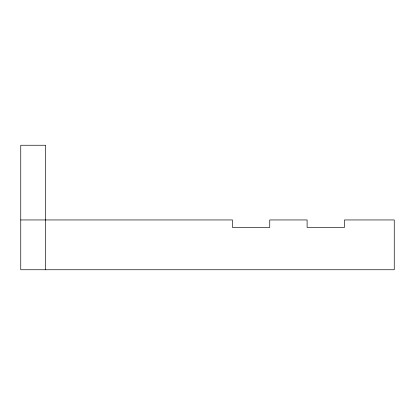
<?xml version="1.0" encoding="UTF-8"?>
<svg xmlns="http://www.w3.org/2000/svg" width="415" height="415" viewBox="0 0 415 415"><rect width="100%" height="100%" fill="white"/><g stroke="black" fill="none" stroke-linecap="round" stroke-linejoin="round"><path stroke-width="0.62" d="M20.75 219.95L232.4 219.95L232.4 227.42L269.75 227.42L269.75 219.95L307.1 219.95L307.1 227.42L344.45 227.42L344.45 219.95L394.25 219.95L394.25 269.75L20.75 269.75L20.75 145.25L45.65 145.25L45.65 269.75"/></g></svg>
